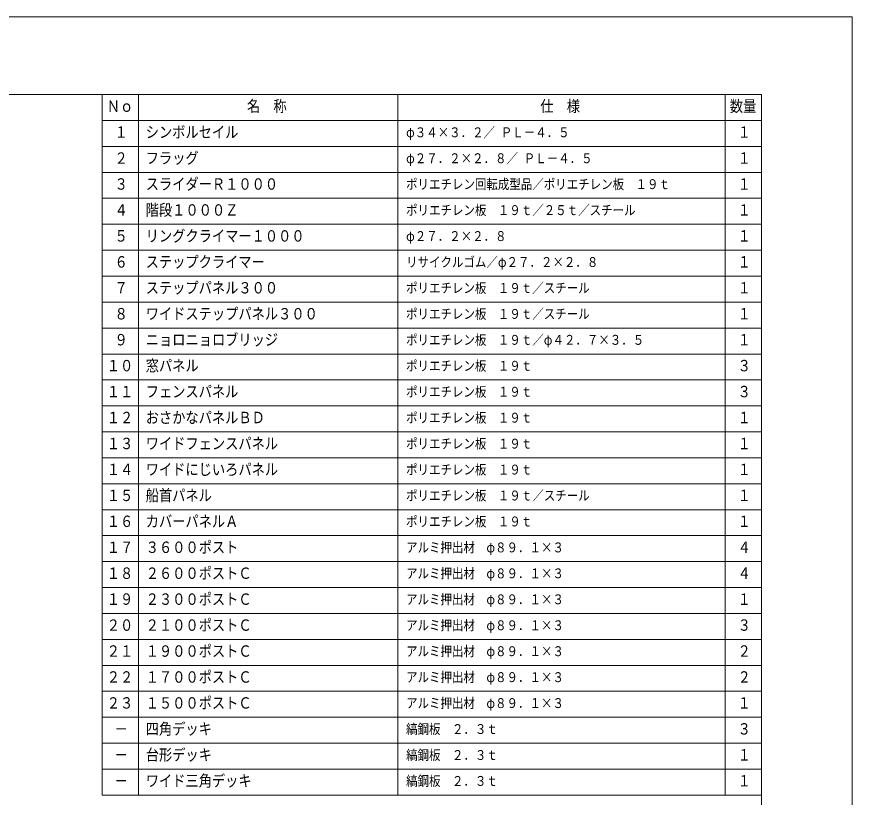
# Model space of a CAD drawing. Units: millimetres on the paper, scale 1:50. Extents: x 0 to 420, y -297 to 594.
# Drawn here: x 259.1 to 420, y 443.6 to 594 of the extents above; entities that cross this region are included whole.
import ezdxf
from ezdxf.enums import TextEntityAlignment as Align

# ---------------------------------------------------------------- set-up
doc = ezdxf.new("R2010")
doc.units = ezdxf.units.MM
doc.layers.add('DEFPOINTS_3', color=7, linetype='Continuous', lineweight=9)
doc.layers.add('LY_1', color=7, linetype='Continuous', lineweight=9)
doc.styles.add('ＭＳ ゴシック', font='')
doc.styles.get('ＭＳ ゴシック').set_extended_font_data('MS Gothic')

msp = doc.modelspace()

# ---------------------------------------------------------------- linework, layer by layer
at = {"layer": 'DEFPOINTS_3'}
for p, q in [((420, 594), (0, 594)), ((420, 297), (420, 594))]:
    msp.add_line(p, q, dxfattribs=at)
at = {"layer": 'LY_1'}
for p, q in [((402.5, 579), (17.5, 579)), ((275.5, 444), (275.5, 579)), ((282.5, 444), (282.5, 579)), ((332.5, 444), (332.5, 579)), ((395.5, 444), (395.5, 579)), ((402.5, 312), (402.5, 579)), ((275.5, 574), (402.5, 574)), ((275.5, 569), (402.5, 569)), ((275.5, 564), (402.5, 564)), ((275.5, 559), (402.5, 559)), ((275.5, 554), (402.5, 554)), ((275.5, 549), (402.5, 549)), ((275.5, 544), (402.5, 544)), ((275.5, 539), (402.5, 539)), ((275.5, 534), (402.5, 534)), ((275.5, 529), (402.5, 529)), ((275.5, 524), (402.5, 524)), ((275.5, 519), (402.5, 519)), ((275.5, 514), (402.5, 514)), ((275.5, 509), (402.5, 509)), ((275.5, 504), (402.5, 504)), ((275.5, 499), (402.5, 499)), ((275.5, 494), (402.5, 494)), ((275.5, 489), (402.5, 489)), ((275.5, 484), (402.5, 484)), ((275.5, 479), (402.5, 479)), ((275.5, 474), (402.5, 474)), ((275.5, 469), (402.5, 469)), ((275.5, 464), (402.5, 464)), ((275.5, 459), (402.5, 459)), ((275.5, 454), (402.5, 454)), ((275.5, 449), (402.5, 449)), ((275.5, 444), (402.5, 444))]:
    msp.add_line(p, q, dxfattribs=at)

# ---------------------------------------------------------------- texts
at = {"layer": 'LY_1', "style": 'ＭＳ ゴシック', "width": 0.85}
for s, height, p in [('Ｎｏ', 2.199, (276.417, 575)), ('名\u3000称', 2.199, (303.417, 575)), ('仕\u3000様', 2.199, (359.917, 575)), ('数量', 2.199, (396.417, 575)), ('シンボルセイル', 2.199, (283.917, 570)), ('φ３４×３．２／ ＰＬ－４．５', 1.906, (334.062, 570.2)), ('１', 2.199, (277.917, 570)), ('１', 2.199, (397.917, 570)), ('フラッグ', 2.199, (283.917, 565)), ('２', 2.199, (277.917, 565)), ('φ２７．２×２．８／ ＰＬ－４．５', 1.906, (334.062, 565.2)), ('１', 2.199, (397.917, 565)), ('３', 2.199, (277.917, 560)), ('スライダーＲ１０００', 2.199, (283.917, 560)), ('ポリエチレン回転成型品／ポリエチレン板\u3000１９ｔ', 1.906, (334.061, 560.2)), ('１', 2.199, (397.917, 560)), ('４', 2.199, (277.917, 555)), ('階段１０００Ｚ', 2.199, (283.917, 555)), ('ポリエチレン板\u3000１９ｔ／２５ｔ／スチール', 1.906, (334.061, 555.2)), ('１', 2.199, (397.917, 555)), ('５', 2.199, (277.917, 550)), ('リングクライマー１０００', 2.199, (283.917, 550)), ('φ２７．２×２．８', 1.906, (334.063, 550.2)), ('１', 2.199, (397.917, 550)), ('６', 2.199, (277.917, 545)), ('ステップクライマー', 2.199, (283.917, 545)), ('リサイクルゴム／φ２７．２×２．８', 1.906, (334.062, 545.2)), ('１', 2.199, (397.917, 545)), ('７', 2.199, (277.917, 540)), ('ステップパネル３００', 2.199, (283.917, 540)), ('ポリエチレン板\u3000１９ｔ／スチール', 1.906, (334.061, 540.2)), ('１', 2.199, (397.917, 540)), ('８', 2.199, (277.917, 535)), ('ワイドステップパネル３００', 2.199, (283.917, 535)), ('ポリエチレン板\u3000１９ｔ／スチール', 1.906, (334.061, 535.2)), ('１', 2.199, (397.917, 535)), ('９', 2.199, (277.917, 530)), ('ニョロニョロブリッジ', 2.199, (283.917, 530)), ('ポリエチレン板\u3000１９ｔ／φ４２．７×３．５', 1.906, (334.062, 530.2)), ('１', 2.199, (397.917, 530)), ('１０', 2.199, (276.417, 525)), ('窓パネル', 2.199, (283.917, 525)), ('ポリエチレン板\u3000１９ｔ', 1.906, (334.061, 525.2)), ('３', 2.199, (397.917, 525)), ('フェンスパネル', 2.199, (283.917, 520)), ('１１', 2.199, (276.417, 520)), ('ポリエチレン板\u3000１９ｔ', 1.906, (334.061, 520.2)), ('３', 2.199, (397.917, 520)), ('１２', 2.199, (276.417, 515)), ('おさかなパネルＢＤ', 2.199, (283.917, 515)), ('ポリエチレン板\u3000１９ｔ', 1.906, (334.061, 515.2)), ('１', 2.199, (397.917, 515)), ('１３', 2.199, (276.417, 510)), ('ワイドフェンスパネル', 2.199, (283.917, 510)), ('ポリエチレン板\u3000１９ｔ', 1.906, (334.061, 510.2)), ('１', 2.199, (397.917, 510)), ('１４', 2.199, (276.417, 505)), ('ワイドにじいろパネル', 2.199, (283.917, 505)), ('ポリエチレン板\u3000１９ｔ', 1.906, (334.061, 505.2)), ('１', 2.199, (397.917, 505)), ('１５', 2.199, (276.417, 500)), ('船首パネル', 2.199, (283.917, 500)), ('ポリエチレン板\u3000１９ｔ／スチール', 1.906, (334.061, 500.2)), ('１', 2.199, (397.917, 500)), ('１６', 2.199, (276.417, 495)), ('カバーパネルＡ', 2.199, (283.917, 495)), ('ポリエチレン板\u3000１９ｔ', 1.906, (334.061, 495.2)), ('１', 2.199, (397.917, 495)), ('１７', 2.199, (276.417, 490)), ('３６００ポスト', 2.199, (283.917, 490)), ('アルミ押出材\u3000φ８９．１×３', 1.906, (334.062, 490.2)), ('４', 2.199, (397.917, 490)), ('１８', 2.199, (276.417, 485)), ('２６００ポストＣ', 2.199, (283.917, 485)), ('アルミ押出材\u3000φ８９．１×３', 1.906, (334.062, 485.2)), ('４', 2.199, (397.917, 485)), ('１９', 2.199, (276.417, 480)), ('２３００ポストＣ', 2.199, (283.917, 480)), ('アルミ押出材\u3000φ８９．１×３', 1.906, (334.062, 480.2)), ('１', 2.199, (397.917, 480)), ('２１００ポストＣ', 2.199, (283.917, 475)), ('２０', 2.199, (276.417, 475)), ('アルミ押出材\u3000φ８９．１×３', 1.906, (334.062, 475.2)), ('３', 2.199, (397.917, 475)), ('１９００ポストＣ', 2.199, (283.917, 470)), ('２１', 2.199, (276.417, 470)), ('アルミ押出材\u3000φ８９．１×３', 1.906, (334.062, 470.2)), ('２', 2.199, (397.917, 470)), ('２２', 2.199, (276.417, 465)), ('１７００ポストＣ', 2.199, (283.917, 465)), ('アルミ押出材\u3000φ８９．１×３', 1.906, (334.062, 465.2)), ('アルミ押出材\u3000φ８９．１×３', 1.906, (334.062, 465.2)), ('２', 2.199, (397.917, 465)), ('２３', 2.199, (276.417, 460)), ('１５００ポストＣ', 2.199, (283.917, 460)), ('アルミ押出材\u3000φ８９．１×３', 1.906, (334.062, 460.2)), ('１', 2.199, (397.917, 460)), ('四角デッキ', 2.199, (283.917, 455)), ('縞鋼板\u3000２．３ｔ', 1.906, (334.061, 455.2)), ('３', 2.199, (397.917, 455)), ('－', 2.199, (277.917, 455)), ('台形デッキ', 2.199, (283.917, 450)), ('縞鋼板\u3000２．３ｔ', 1.906, (334.061, 450.2)), ('１', 2.199, (397.917, 450)), ('－', 2.199, (277.917, 450)), ('ワイド三角デッキ', 2.199, (283.917, 445)), ('縞鋼板\u3000２．３ｔ', 1.906, (334.061, 445.2)), ('１', 2.199, (397.917, 445)), ('－', 2.199, (277.917, 445))]:
    msp.add_text(s, height=height, dxfattribs=at).set_placement(p, align=Align.BOTTOM_LEFT)

doc.saveas('drawing.dxf')
